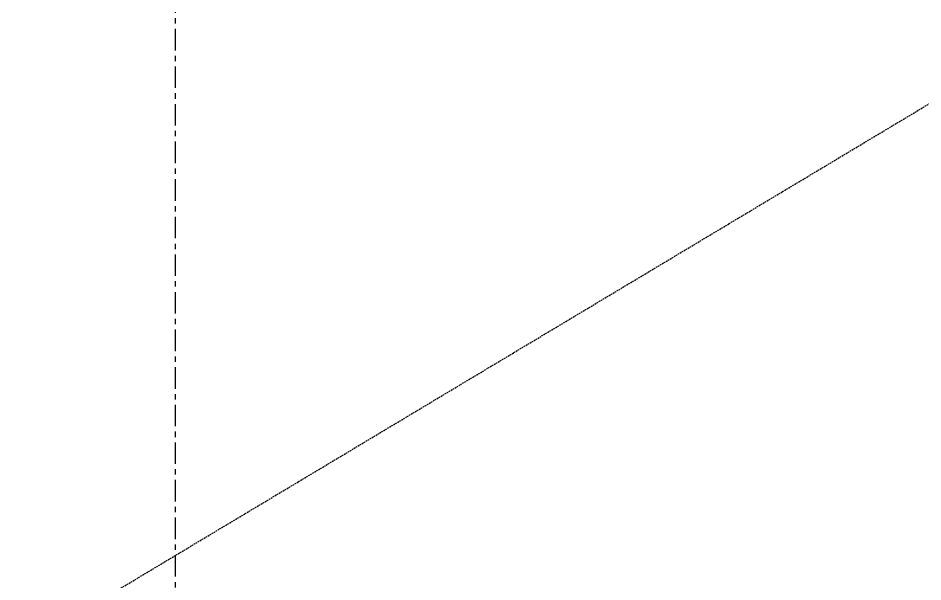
# Model space of a CAD drawing. Header units: millimetres. Extents: x 663313 to 1226001, y 1431724 to 1620898.
# Drawn here: x 899674 to 907039, y 1530674 to 1535268 of the extents above; entities that cross this region are included whole.
import ezdxf
from ezdxf.enums import TextEntityAlignment as Align

# ---------------------------------------------------------------- set-up
doc = ezdxf.new("R2010")
doc.units = ezdxf.units.MM
for name, pattern in [('CENTER', [50.8, 31.75, -6.35, 6.35, -6.35]), ('HIDDEN', [0.375, 0.25, -0.125]), ('TA_GL_000.70000', [1.925, 0.7, -0.175, 0.175, -0.175, 0.7])]:
    doc.linetypes.add(name, pattern=pattern)
for name, color, linetype in [('000 - 0_SYM_DWG_GRIDLINE_MAIN_COLOR_251', 7, 'Continuous'), ('000 - 0_SYM_DWG_SLOPE-SYM_TEXT_COLOR_3', 7, 'Continuous'), ('000 - GRID', 7, 'CENTER'), ('DIM', 7, 'Continuous')]:
    doc.layers.add(name, color=color, linetype=linetype)
doc.styles.add('Arial', font='arial.ttf')
doc.styles.add('TA', font='', dxfattribs={"height": 4.5})
doc.styles.get('TA').set_extended_font_data('Cordia New')

# ---------------------------------------------------------------- blocks, each defined once
blk = doc.blocks.new('*U4785')
at = {"layer": '000 - 0_SYM_DWG_GRIDLINE_MAIN_COLOR_251', "color": 7, "linetype": 'ByBlock', "ltscale": 5}
blk.add_line((20, 0), (-316, 0), dxfattribs=at)
at = {"color": 7, "style": 'TA', "flags": 1}
blk.add_attdef('LOCATION', (6, -6), '', height=4.5, rotation=270, dxfattribs=at)
at = {"layer": '000 - 0_SYM_DWG_SLOPE-SYM_TEXT_COLOR_3', "color": 7, "style": 'Arial'}
blk.add_attdef('GRID-HEAD', text='', height=4, rotation=270, dxfattribs=at).set_placement((41.25, 0), align=Align.MIDDLE_CENTER)
blk = doc.blocks.new('W-1-PP18-ST_ENT4_REV00_20260531-225107_LOPF_DIMS')
at = {"layer": '000 - GRID', "color": 7, "linetype": 'TA_GL_000.70000', "xscale": 50.00000000000044, "yscale": 50.00000000000044, "zscale": 50.00000000000044, "rotation": 90}
blk.add_blockref('*U4785', (0, 0), dxfattribs=at)
blk = doc.blocks.new('W-1-PP18-ST_ENT4_REV00_20260531-225334_LOPF_PL')
at = {"layer": 'DIM', "color": 7, "linetype": 'HIDDEN', "ltscale": 50}
blk.add_line((-3080.3, -13100), (16344.6, -1449.9), dxfattribs=at)

msp = doc.modelspace()

# ---------------------------------------------------------------- block references
at = {"layer": 'DIM', "color": 7}
msp.add_blockref('W-1-PP18-ST_ENT4_REV00_20260531-225107_LOPF_DIMS', (900953.6784, 1542142.0054), dxfattribs=at)

# ---------------------------------------------------------------- next in the draw order: block references
msp.add_blockref('W-1-PP18-ST_ENT4_REV00_20260531-225334_LOPF_PL', (900953.6784, 1542142.0054), dxfattribs=at)

doc.saveas('drawing.dxf')
